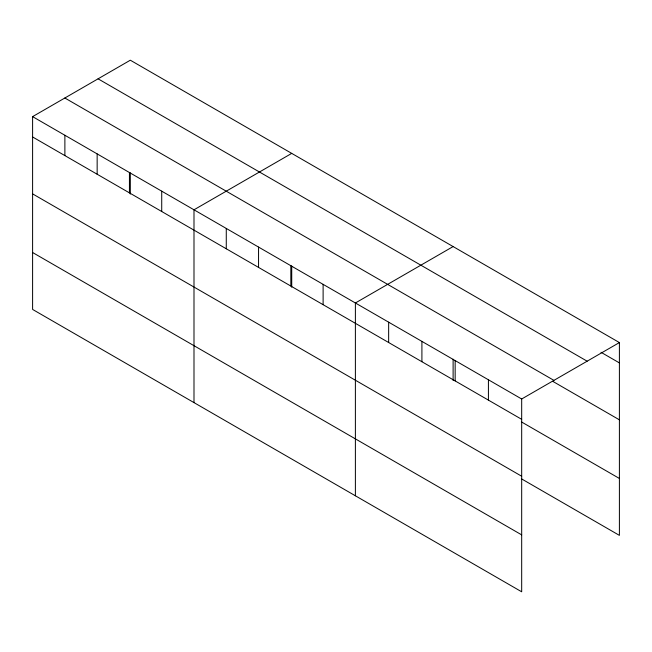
<?xml version="1.0" encoding="UTF-8"?>
<svg xmlns="http://www.w3.org/2000/svg" width="652" height="652" viewBox="0 0 652 652"><rect width="100%" height="100%" fill="white"/><g stroke="black" fill="none" stroke-linecap="round" stroke-linejoin="round"><path stroke-width="0.98" d="M32.6 116.626L521.682 398.991L521.682 591.796L32.6 309.431L32.6 116.626L130.319 60.204L619.4 342.569L619.4 535.373L521.38 478.78M291.721 153.383L193.994 209.805L193.994 402.61M453.116 246.57L355.389 302.984L355.389 495.789M521.682 398.991L619.4 342.569M601.022 352.292L619.4 362.903M98.077 78.827L587.15 361.192M64.85 98.004L553.923 380.369M552.888 381.42L619.4 419.823M32.6 136.961L521.682 419.326M521.38 421.868L619.4 478.462M32.6 193.872L521.682 476.237M32.6 252.511L521.682 534.876M488.421 379.79L488.421 400.124M455.161 360.589L455.161 380.923M453.116 359.203L453.116 380.434M421.909 341.387L421.909 361.721M388.649 322.186L388.649 342.52M323.115 284.353L323.115 304.68M291.721 266.024L291.721 287.255M290.833 265.714L290.833 286.049M258.551 247.075L258.551 267.41M226.277 228.445L226.277 248.771M161.72 191.166L161.72 211.501M130.319 172.837L130.319 194.068M129.438 172.535L129.438 192.87M97.156 153.896L97.156 174.231M64.882 135.257L64.882 155.592"/></g></svg>
